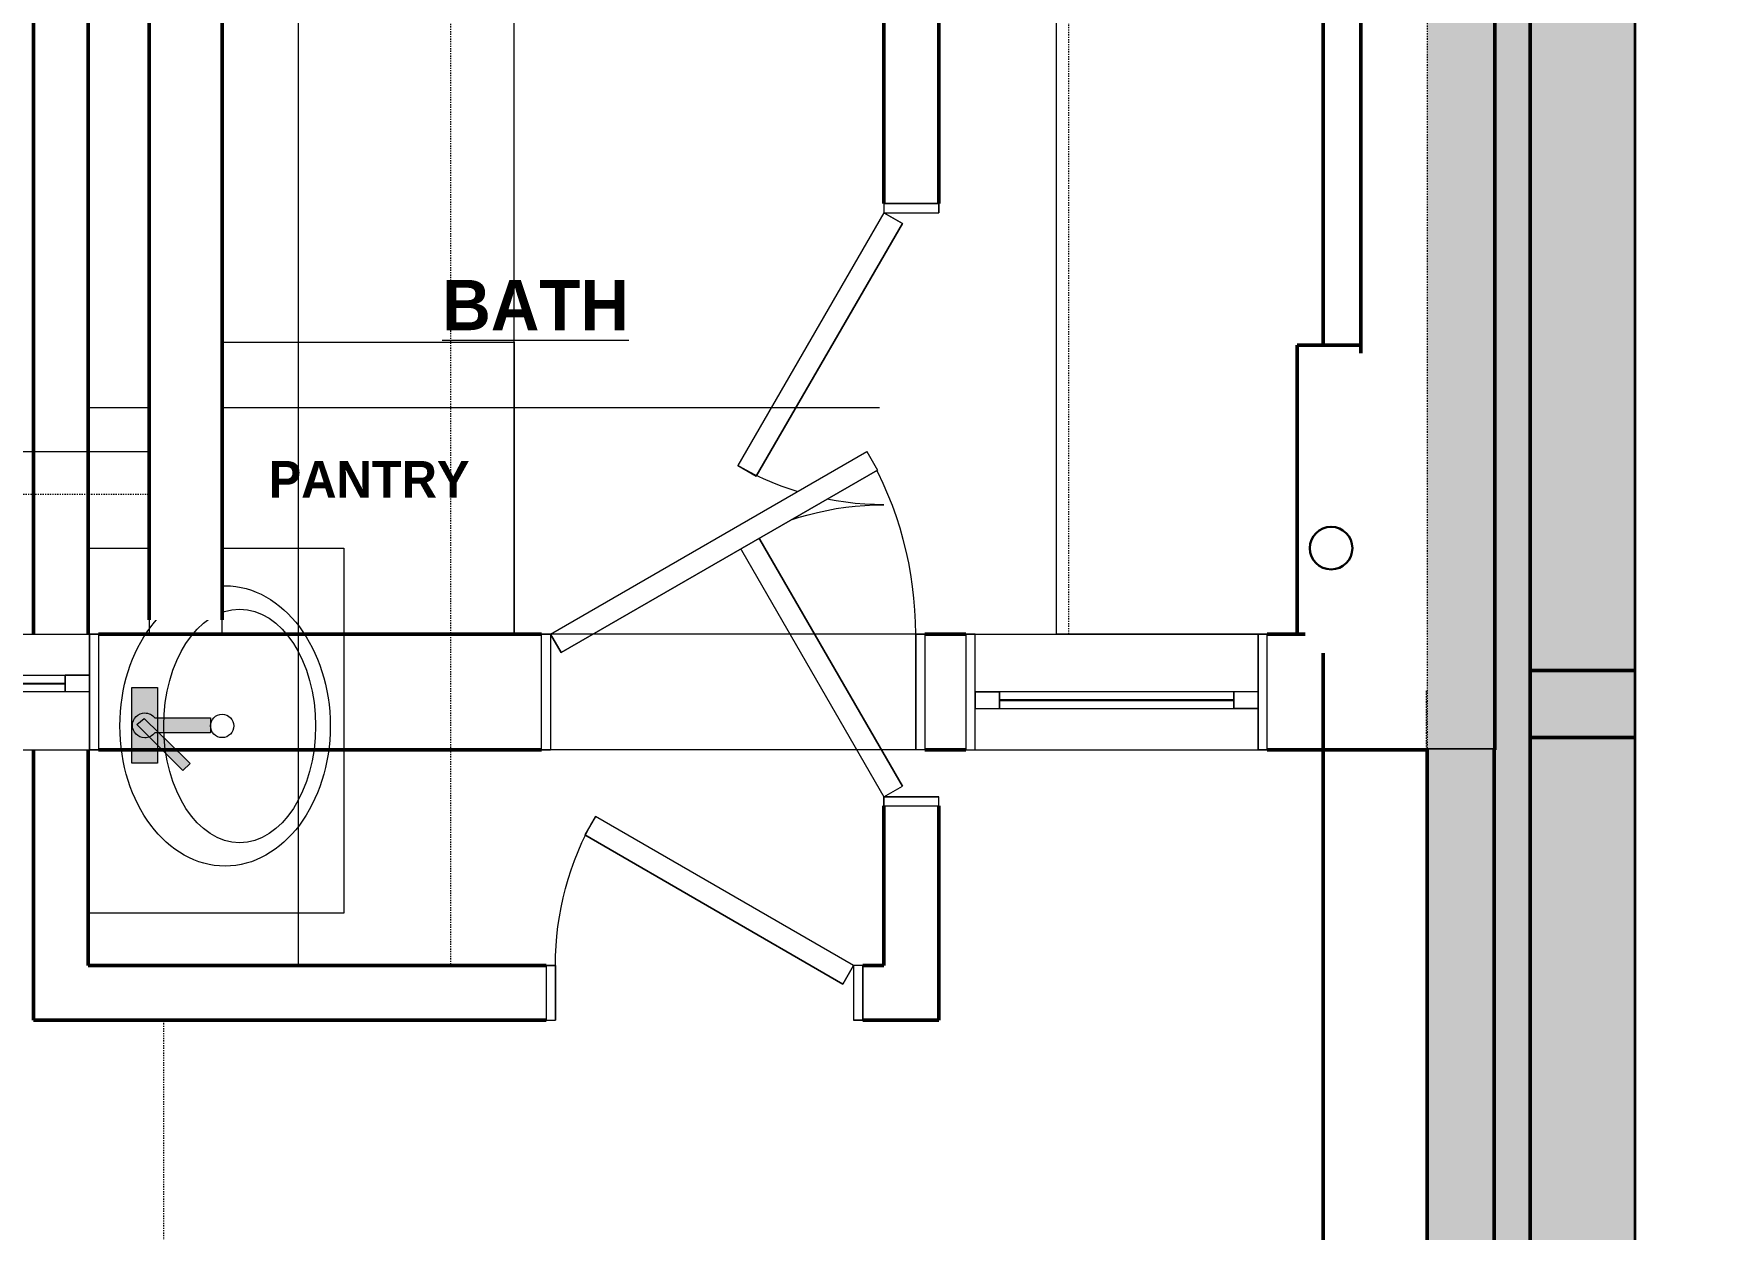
# Model space of a CAD drawing. Header units: inches. Extents: x -961 to 1381, y -1063 to 1035.
# Drawn here: x 1173.6 to 1311.2, y -869.6 to -771.3 of the extents above; entities that cross this region are included whole.
import ezdxf

# ---------------------------------------------------------------- set-up
doc = ezdxf.new("R2010")
doc.units = ezdxf.units.IN
doc.header["$LTSCALE"] = 0.2
doc.header["$MEASUREMENT"] = 0
doc.linetypes.add('STYLE_01', pattern=[0.41664, 0.20828, -0.20836])
doc.linetypes.add('STYLE_06', pattern=[1.0416400000000001, 0.625, -0.20828, 0.06943000000000005, -0.13893])
for name, color, linetype, lineweight in [('_MD Elevations (2D)', 7, 'Continuous', 5), ('None', 7, 'Continuous', 5), ('Sills', 7, 'Continuous', 5)]:
    doc.layers.add(name, color=color, linetype=linetype, lineweight=lineweight)
doc.styles.add('Bradley Hand ITC TT-Bold', font='Bradley Hand ITC TT-Bold')

# ---------------------------------------------------------------- blocks, each defined once
blk = doc.blocks.new('Break Line-15')
at = {"layer": 'None', "color": 7, "linetype": 'Continuous', "lineweight": 20}
blk.add_lwpolyline([(0, 0), (263.25, 0), (264.75, 5.999999999999999), (267.75, -5.999999999999999), (269.25, 0), (532.5, 0)], dxfattribs=at)
blk = doc.blocks.new('Group-1008')
at = {"layer": 'None', "color": 7, "linetype": 'STYLE_06', "lineweight": 5}
blk.add_line((1288.149101266526, -271.6248923479527), (1288.149101266526, -881.447095873838), dxfattribs=at)
at = {"color": 7, "linetype": 'Continuous', "lineweight": 5}
blk.add_wipeout([(1288.149101266526, -756.7933923180675), (1293.6491012665258, -756.7933923180675), (1293.6491012665258, -823.6248923479529), (1288.149101266526, -829.1248923479528)], dxfattribs=at).dxf.layer = 'None'
at = {"layer": 'None', "color": 7, "linetype": 'Continuous', "lineweight": 50}
for p, q in [((1288.149101266526, -756.7933923180675), (1288.149101266526, -829.1248923479528)), ((1293.649101266526, -756.7933923180675), (1293.649101266526, -823.6248923479529))]:
    blk.add_line(p, q, dxfattribs=at)
at = {"color": 7, "linetype": 'Continuous', "lineweight": 5}
blk.add_wipeout([(1288.149101266526, -829.1248923479528), (1293.6491012665258, -823.6248923479529), (1305.2499999999998, -823.6248923479529), (1305.2499999999998, -829.1248923479528)], dxfattribs=at).dxf.layer = 'None'
at = {"layer": 'None', "color": 7, "linetype": 'Continuous', "lineweight": 50}
for p, q in [((1293.649101266526, -823.6248923479529), (1305.25, -823.6248923479529)), ((1288.149101266526, -829.1248923479528), (1305.25, -829.1248923479528))]:
    blk.add_line(p, q, dxfattribs=at)
at = {"layer": 'None', "color": 7, "linetype": 'Continuous'}
blk.add_solid([(1288.149101266526, -829.1248923479525), (1288.149101266526, -325.1248923479525), (1305.25, -829.1248923479525), (1305.25, -325.1248923479525)], dxfattribs=at)
at = {"layer": 'None', "color": 7, "rotation": -90}
blk.add_blockref('Break Line-15', (1305.25, -308.6248923479525), dxfattribs=at)
blk = doc.blocks.new('Group-1048')
at = {"layer": 'None', "linetype": 'Continuous', "lineweight": 0}
for points in [[(1181.733901266526, -831.2526394949713), (1181.733901266526, -825.0126394949713), (1183.845901266526, -825.0126394949713), (1183.845901266526, -831.2526394949713)], [(1186.509613266526, -831.2654074949714), (1185.926413266526, -831.8486074949715), (1182.139501266526, -828.0617914949715), (1182.741901266526, -827.5696954949713)]]:
    blk.add_hatch(color=9, dxfattribs=at).paths.add_polyline_path(points)
h = blk.add_hatch(color=9, dxfattribs=at)
edge = h.paths.add_edge_path()
edge.add_arc((1182.792397248427, -828.1323035651047), 1.017936074658318, 36.85909323725002, 90.00540245891489, ccw=False)
edge.add_line((1183.606861266526, -827.5216954949715), (1188.201901266526, -827.5216954949715))
edge.add_line((1188.201901266526, -827.5216954949715), (1188.201901266526, -828.7435834949715))
edge.add_line((1188.201901266526, -828.7435834949715), (1183.606861266526, -828.7435834949715))
edge.add_arc((1182.792301266526, -828.1327834836587), 1.018128011312769, -90.00000000001279, -36.86449569615468, ccw=False)
edge.add_arc((1182.792397271052, -828.1326394949715), 1.018272004525733, -180, -90.00540194969182, ccw=False)
edge.add_arc((1182.792301266526, -828.1325434994968), 1.018176004525347, -270, -179.99459805030244, ccw=False)
edge.add_line((1182.792301266526, -827.1143674949715), (1182.792301266526, -827.1143674949715))
at = {"layer": 'None'}
for points in [[(1181.733901266526, -831.2526394949713), (1181.733901266526, -825.0126394949713), (1183.845901266526, -825.0126394949713), (1183.845901266526, -831.2526394949713)], [(1186.509613266526, -831.2654074949714), (1185.926413266526, -831.8486074949715), (1182.139501266526, -828.0617914949715), (1182.741901266526, -827.5696954949713)]]:
    blk.add_lwpolyline(points, close=True, dxfattribs=at)
at = {"layer": 'None', "flags": 128}
blk.add_lwpolyline([(1182.792301266526, -827.1143674949715, -0.2361426354025494), (1183.606861266526, -827.5216954949715), (1188.201901266526, -827.5216954949715), (1188.201901266526, -828.7435834949715), (1183.606861266526, -828.7435834949715, -0.2360928616265965), (1182.792301266526, -829.1509114949715, -0.4141859481404206), (1181.774125266526, -828.1326394949715, -0.4142411771450037), (1182.792301266526, -827.1143674949715)], format="xyb", close=True, dxfattribs=at)
blk = doc.blocks.new('Group-1049')
blk.add_wipeout([(1198.025101266526, -828.1806394949715), (1197.9834973049738, -829.309796951568), (1197.85908608921, -830.4280800045973), (1197.6530657672522, -831.5247189769428), (1197.3674204274234, -832.5891526358174), (1197.0049009904958, -833.611129903207), (1196.56899871682, -834.5808085793573), (1196.06391158358, -835.4888501285367), (1195.4945038559779, -836.3265096142406), (1194.8662592417, -837.0857199177103), (1194.1852280798155, -837.7591694286969), (1193.4579690727026, -838.3403724602646), (1192.6914861221603, -838.8237317095015), (1191.8931608780047, -839.2045921626066), (1191.0706816487454, -839.4792859252167), (1190.2319693589734, -839.6451675462351), (1189.3851012665261, -839.7006394949715), (1188.5382331740786, -839.6451675462351), (1187.6995208843068, -839.4792859252167), (1186.8770416550474, -839.2045921626066), (1186.0787164108917, -838.8237317095015), (1185.3122334603495, -838.3403724602646), (1184.5849744532366, -837.7591694286969), (1183.903943291352, -837.0857199177103), (1183.2756986770742, -836.3265096142406), (1182.706290949472, -835.4888501285367), (1182.201203816232, -834.5808085793573), (1181.7653015425562, -833.611129903207), (1181.4027821056286, -832.5891526358174), (1181.1171367657998, -831.5247189769428), (1180.911116443842, -830.4280800045973), (1180.7867052280783, -829.309796951568), (1180.745101266526, -828.1806394949715), (1180.7867052280783, -827.0514820383751), (1180.911116443842, -825.9331989853457), (1181.1171367657998, -824.8365600130002), (1181.4027821056286, -823.7721263541257), (1181.7653015425562, -822.7501490867361), (1182.201203816232, -821.7804704105857), (1182.706290949472, -820.8724288614063), (1183.2756986770742, -820.0347693757025), (1183.903943291352, -819.2755590722327), (1184.5849744532366, -818.6021095612462), (1185.3122334603495, -818.0209065296784), (1186.0787164108917, -817.5375472804415), (1186.8770416550474, -817.1566868273364), (1187.6995208843068, -816.8819930647263), (1188.5382331740786, -816.7161114437079), (1189.3851012665261, -816.6606394949715), (1190.2319693589734, -816.7161114437079), (1191.0706816487454, -816.8819930647263), (1191.8931608780047, -817.1566868273364), (1192.6914861221603, -817.5375472804415), (1193.4579690727026, -818.0209065296784), (1194.1852280798155, -818.6021095612462), (1194.8662592417, -819.2755590722327), (1195.4945038559779, -820.0347693757025), (1196.06391158358, -820.8724288614063), (1196.56899871682, -821.7804704105857), (1197.0049009904958, -822.7501490867361), (1197.3674204274234, -823.7721263541257), (1197.6530657672522, -824.8365600130002), (1197.85908608921, -825.9331989853457), (1197.9834973049738, -827.0514820383751)]).dxf.layer = 'None'
at = {"layer": 'None'}
blk.add_ellipse((1189.385101266526, -828.1806394949715), major_axis=(0, 11.52000000000001), ratio=0.75, dxfattribs=at)
blk.add_wipeout([(1196.825101266526, -828.1806394949708), (1196.7950539609603, -829.1216040421345), (1196.705201416242, -830.0535065863256), (1196.5564089614948, -830.9673723966137), (1196.3501095493964, -831.8544004456757), (1196.0882899560597, -832.7060481685004), (1195.7734716472937, -833.514113731959), (1195.4086864955095, -834.2708150229417), (1194.99744758113, -834.9688645943617), (1194.543715359707, -835.6015398472531), (1194.051859520568, -836.1627477730752), (1193.5266169043202, -836.647083632715), (1192.973045884484, -837.0498830070792), (1192.3964776525938, -837.367266718), (1191.8024648759065, -837.5961781868419), (1191.1967282221824, -837.7344128710239), (1190.585101266526, -837.7806394949708), (1189.9734743108695, -837.7344128710239), (1189.3677376571452, -837.5961781868419), (1188.773724880458, -837.367266718), (1188.197156648568, -837.0498830070792), (1187.6435856287317, -836.647083632715), (1187.1183430124836, -836.1627477730752), (1186.626487173345, -835.6015398472531), (1186.172754951922, -834.9688645943617), (1185.7615160375424, -834.2708150229417), (1185.3967308857582, -833.514113731959), (1185.0819125769922, -832.7060481685004), (1184.8200929836555, -831.8544004456757), (1184.613793571557, -830.9673723966137), (1184.4650011168098, -830.0535065863256), (1184.3751485720913, -829.1216040421345), (1184.345101266526, -828.1806394949708), (1184.3751485720913, -827.2396749478071), (1184.4650011168098, -826.307772403616), (1184.613793571557, -825.393906593328), (1184.8200929836555, -824.5068785442659), (1185.0819125769922, -823.6552308214413), (1185.3967308857582, -822.8471652579826), (1185.7615160375424, -822.0904639669998), (1186.172754951922, -821.39241439558), (1186.626487173345, -820.7597391426885), (1187.1183430124836, -820.1985312168664), (1187.6435856287317, -819.7141953572267), (1188.197156648568, -819.3113959828625), (1188.773724880458, -818.9940122719416), (1189.3677376571452, -818.7651008030997), (1189.9734743108695, -818.6268661189177), (1190.585101266526, -818.5806394949708), (1191.1967282221824, -818.6268661189177), (1191.8024648759065, -818.7651008030997), (1192.3964776525938, -818.9940122719416), (1192.973045884484, -819.3113959828625), (1193.5266169043202, -819.7141953572267), (1194.051859520568, -820.1985312168664), (1194.543715359707, -820.7597391426885), (1194.99744758113, -821.39241439558), (1195.4086864955095, -822.0904639669998), (1195.7734716472937, -822.8471652579826), (1196.0882899560597, -823.6552308214413), (1196.3501095493964, -824.5068785442659), (1196.5564089614948, -825.393906593328), (1196.705201416242, -826.307772403616), (1196.7950539609603, -827.2396749478071)]).dxf.layer = 'None'
blk.add_ellipse((1190.585101266526, -828.1806394949708), major_axis=(0, 9.600000000000007), ratio=0.65, dxfattribs=at)
blk.add_wipeout([(1190.105101266526, -828.1806394949715), (1190.1004786041312, -828.2747359496879), (1190.086655135713, -828.367926204107), (1190.063763988829, -828.4593127851357), (1190.0320256177367, -828.5480155900419), (1189.9917456803003, -828.6331803623245), (1189.9433120943363, -828.7139869186702), (1189.8871913017542, -828.7896570477685), (1189.8239237764649, -828.8594620049105), (1189.754118819323, -828.9227295301997), (1189.6784486902247, -828.9788503227819), (1189.597642133879, -829.0272839087459), (1189.5124773615964, -829.0675638461822), (1189.4237745566902, -829.0993022172744), (1189.3323879756615, -829.1221933641585), (1189.2391977212424, -829.1360168325768), (1189.145101266526, -829.1406394949714), (1189.0510048118097, -829.1360168325768), (1188.9578145573905, -829.1221933641585), (1188.8664279763618, -829.0993022172744), (1188.7777251714556, -829.0675638461822), (1188.692560399173, -829.0272839087459), (1188.6117538428273, -828.9788503227819), (1188.5360837137289, -828.9227295301997), (1188.466278756587, -828.8594620049105), (1188.4030112312978, -828.7896570477685), (1188.3468904387157, -828.7139869186702), (1188.2984568527515, -828.6331803623245), (1188.2581769153153, -828.5480155900419), (1188.2264385442231, -828.4593127851357), (1188.203547397339, -828.367926204107), (1188.1897239289206, -828.2747359496879), (1188.185101266526, -828.1806394949715), (1188.1897239289206, -828.0865430402553), (1188.203547397339, -827.993352785836), (1188.2264385442231, -827.9019662048073), (1188.2581769153153, -827.8132633999011), (1188.2984568527515, -827.7280986276186), (1188.3468904387157, -827.6472920712728), (1188.4030112312978, -827.5716219421745), (1188.466278756587, -827.5018169850325), (1188.5360837137289, -827.4385494597434), (1188.6117538428273, -827.3824286671612), (1188.692560399173, -827.3339950811971), (1188.7777251714556, -827.2937151437608), (1188.8664279763618, -827.2619767726686), (1188.9578145573905, -827.2390856257845), (1189.0510048118097, -827.2252621573663), (1189.145101266526, -827.2206394949716), (1189.2391977212424, -827.2252621573663), (1189.3323879756615, -827.2390856257845), (1189.4237745566902, -827.2619767726686), (1189.5124773615964, -827.2937151437608), (1189.597642133879, -827.3339950811971), (1189.6784486902247, -827.3824286671612), (1189.754118819323, -827.4385494597434), (1189.8239237764649, -827.5018169850325), (1189.8871913017542, -827.5716219421745), (1189.9433120943363, -827.6472920712728), (1189.9917456803003, -827.7280986276186), (1190.0320256177367, -827.8132633999011), (1190.063763988829, -827.9019662048073), (1190.086655135713, -827.993352785836), (1190.1004786041312, -828.0865430402553)]).dxf.layer = 'None'
blk.add_ellipse((1189.145101266526, -828.1806394949715), major_axis=(0, 0.959999999999929), ratio=1, dxfattribs=at)
blk.add_blockref('Group-1048', (0, 0), dxfattribs=at)
blk = doc.blocks.new('Group-1050')
at = {"layer": 'None', "color": 7, "linetype": 'Continuous', "lineweight": 5}
for p, q in [((-13, 2.25), (-13, -2.25)), ((13, 2.25), (13, -2.25))]:
    blk.add_line(p, q, dxfattribs=at)
blk = doc.blocks.new('Group-1051')
at = {"layer": 'None', "color": 7, "linetype": 'Continuous', "lineweight": 5}
for points in [[(-13, 2.25), (-12.25, 2.25), (-12.25, -2.25), (-13, -2.25)], [(12.25, 2.25), (13, 2.25), (13, -2.25), (12.25, -2.25)]]:
    blk.add_lwpolyline(points, close=True, dxfattribs=at)
blk = doc.blocks.new('Group-1052')
at = {"layer": 'None', "color": 7, "linetype": 'Continuous', "lineweight": 5}
for p, q in [((-13, 2.25), (-12.25, 2.25)), ((-12.25, 2.25), (-12.25, -2.25)), ((13, 2.25), (12.25, 2.25)), ((12.25, 2.25), (12.25, -2.25)), ((-13, -2.25), (-12.25, -2.25)), ((13, -2.25), (12.25, -2.25))]:
    blk.add_line(p, q, dxfattribs=at)
at = {"layer": 'None', "color": 7}
for name in ['Group-1050', 'Group-1051']:
    blk.add_blockref(name, (0, 0), dxfattribs=at)
blk = doc.blocks.new('Group-1053')
at = {"layer": 'None', "color": 7, "linetype": 'Continuous', "lineweight": 5}
blk.add_arc((-12.25, 2.249999999999999), 24.5, 0, 30, dxfattribs=at)
blk = doc.blocks.new('Group-1054')
at = {"layer": 'None', "color": 7, "linetype": 'Continuous', "lineweight": 5}
blk.add_lwpolyline([(-12.25, 2.25), (8.967622392718745, 14.5), (9.842622392718745, 12.98445554337723), (-11.375, 0.7344555433772326)], close=True, dxfattribs=at)
blk = doc.blocks.new('Group-1055')
at = {"layer": 'None', "color": 7, "linetype": 'Continuous', "lineweight": 5}
for p, q in [((-12.25, 2.25), (8.967622392718747, 14.5)), ((8.967622392718747, 14.5), (9.842622392718745, 12.98445554337723)), ((-11.375, 0.7344555433772326), (9.842622392718745, 12.98445554337723)), ((-12.25, 2.25), (-11.375, 0.7344555433772326))]:
    blk.add_line(p, q, dxfattribs=at)
at = {"layer": 'None', "color": 7}
blk.add_blockref('Group-1054', (0, 0), dxfattribs=at)
blk = doc.blocks.new('Group-1056')
at = {"layer": 'Sills'}
blk.add_blockref('Group-1055', (0, 0), dxfattribs=at)
blk = doc.blocks.new('Door (2D)-53')
at = {"layer": 'None', "color": 7}
for name in ['Group-1056', 'Group-1052']:
    blk.add_blockref(name, (0, 0), dxfattribs=at)
at = {"layer": 'Sills'}
blk.add_blockref('Group-1053', (0, 0), dxfattribs=at)
blk = doc.blocks.new('Group-1058')
at = {"layer": 'None', "color": 7, "linetype": 'Continuous', "lineweight": 5}
for p, q in [((-24.75, 2.25), (-24.75, -2.25)), ((24.75, 2.25), (24.75, -2.25))]:
    blk.add_line(p, q, dxfattribs=at)
blk = doc.blocks.new('Group-1059')
at = {"layer": 'None', "color": 7, "linetype": 'Continuous', "lineweight": 5}
for points in [[(-24.75, 2.25), (-24, 2.25), (-24, -2.25), (-24.75, -2.25)], [(24, 2.25), (24.75, 2.25), (24.75, -2.25), (24, -2.25)]]:
    blk.add_lwpolyline(points, close=True, dxfattribs=at)
blk = doc.blocks.new('Group-1060')
at = {"layer": 'None', "color": 7, "linetype": 'Continuous', "lineweight": 5}
for p, q in [((-24.75, 2.25), (-24, 2.25)), ((-24, 2.25), (-24, -2.25)), ((24.75, 2.25), (24, 2.25)), ((24, 2.25), (24, -2.25)), ((-24.75, -2.25), (-24, -2.25)), ((24.75, -2.25), (24, -2.25))]:
    blk.add_line(p, q, dxfattribs=at)
at = {"layer": 'None', "color": 7}
for name in ['Group-1058', 'Group-1059']:
    blk.add_blockref(name, (0, 0), dxfattribs=at)
blk = doc.blocks.new('Group-1061')
at = {"layer": 'None', "color": 7, "linetype": 'Continuous', "lineweight": 5}
blk.add_arc((-24, 2.249999999999999), 24, 0, 29.99999999999995, dxfattribs=at)
blk = doc.blocks.new('Group-1062')
at = {"layer": 'None', "color": 7, "linetype": 'Continuous', "lineweight": 5}
blk.add_lwpolyline([(-24, 2.249999999999998), (-3.215390309173469, 14.24999999999999), (-2.340390309173469, 12.73445554337723), (-23.125, 0.7344555433772304)], close=True, dxfattribs=at)
blk = doc.blocks.new('Group-1063')
at = {"layer": 'None', "color": 7, "linetype": 'Continuous', "lineweight": 5}
for p, q in [((-24, 2.249999999999999), (-3.215390309173468, 14.25)), ((-3.215390309173468, 14.25), (-2.340390309173468, 12.73445554337723)), ((-23.125, 0.7344555433772304), (-2.340390309173468, 12.73445554337723)), ((-24, 2.249999999999999), (-23.125, 0.7344555433772304))]:
    blk.add_line(p, q, dxfattribs=at)
at = {"layer": 'None', "color": 7}
blk.add_blockref('Group-1062', (0, 0), dxfattribs=at)
blk = doc.blocks.new('Group-1064')
at = {"layer": 'Sills'}
blk.add_blockref('Group-1063', (0, 0), dxfattribs=at)
blk = doc.blocks.new('Group-1065')
at = {"layer": 'None', "color": 7, "linetype": 'Continuous', "lineweight": 5}
blk.add_arc((24, 2.249999999999999), 24, 150, 180, dxfattribs=at)
blk = doc.blocks.new('Group-1066')
at = {"layer": 'None', "color": 7, "linetype": 'Continuous', "lineweight": 5}
blk.add_lwpolyline([(3.215390309173468, 14.24999999999999), (24, 2.249999999999998), (23.125, 0.7344555433772304), (2.340390309173468, 12.73445554337723)], close=True, dxfattribs=at)
blk = doc.blocks.new('Group-1067')
at = {"layer": 'None', "color": 7, "linetype": 'Continuous', "lineweight": 5}
for p, q in [((3.215390309173468, 14.25), (2.340390309173468, 12.73445554337723)), ((3.215390309173468, 14.25), (24, 2.249999999999999)), ((2.340390309173468, 12.73445554337723), (23.125, 0.7344555433772304)), ((24, 2.249999999999999), (23.125, 0.7344555433772304))]:
    blk.add_line(p, q, dxfattribs=at)
at = {"layer": 'None', "color": 7}
blk.add_blockref('Group-1066', (0, 0), dxfattribs=at)
blk = doc.blocks.new('Group-1068')
at = {"layer": 'Sills'}
blk.add_blockref('Group-1067', (0, 0), dxfattribs=at)
blk = doc.blocks.new('Door (2D)-54')
at = {"layer": 'None', "color": 7}
for name in ['Group-1064', 'Group-1068', 'Group-1060']:
    blk.add_blockref(name, (0, 0), dxfattribs=at)
at = {"layer": 'Sills'}
for name in ['Group-1061', 'Group-1065']:
    blk.add_blockref(name, (0, 0), dxfattribs=at)
blk = doc.blocks.new('Break Line-17')
at = {"layer": 'None', "color": 7, "linetype": 'Continuous', "lineweight": 20}
blk.add_lwpolyline([(0, 0), (263.25, 0), (264.75, 5.999999999999999), (267.75, -5.999999999999999), (269.25, 0), (532.5, 0)], dxfattribs=at)
blk = doc.blocks.new('Group-1110')
at = {"layer": 'None', "color": 7, "rotation": -90}
blk.add_blockref('Break Line-17', (1305.149101266527, -490.0000000000001), dxfattribs=at)
at = {"layer": 'None', "color": 7, "insert": (1214.899101266526, -791.5239450446602), "char_height": 4.128832733117663, "width": 32.00000000000004, "attachment_point": 2, "line_spacing_factor": 1.337445401728336, "style": 'Bradley Hand ITC TT-Bold'}
blk.add_mtext('{\\LBATH\\P}', dxfattribs=at)
at = {"color": 7, "linetype": 'Continuous', "lineweight": 5}
for points in [[(1296.5945443037192, -934.7500000000002), (1279.594544303719, -922.7500000000001), (1279.594544303719, -516), (1296.5945443037192, -516)], [(1173.649101266526, -690.375), (1178.1491012665263, -690.375), (1178.1491012665263, -847.8750000000002), (1173.649101266526, -852.3750000000003)], [(1243.512675880059, -731.8750000000003), (1248.0126758800593, -731.8750000000003), (1248.0126758800593, -785.2500000000002), (1243.512675880059, -785.2500000000002)], [(1243.512675880059, -847.8750000000002), (1248.0126758800593, -852.3750000000003), (1241.774101266526, -852.3750000000003), (1241.774101266526, -847.8750000000002)]]:
    blk.add_wipeout(points, dxfattribs=at).dxf.layer = 'None'
at = {"layer": 'None', "color": 7, "linetype": 'STYLE_06', "lineweight": 5}
blk.add_line((1288.048202533053, -453.0000000000001), (1288.048202533053, -1062.822203525886), dxfattribs=at)
at = {"layer": 'None', "color": 7, "linetype": 'Continuous', "lineweight": 50}
for p, q in [((1296.594544303719, -934.7500000000001), (1296.594544303719, -516)), ((1173.649101266526, -690.375), (1173.649101266526, -852.3750000000003)), ((1178.149101266526, -731.875), (1178.149101266526, -847.8750000000002)), ((1243.512675880059, -731.8750000000003), (1243.512675880059, -785.2500000000002)), ((1248.01267588006, -731.8750000000003), (1248.01267588006, -785.2500000000002)), ((1279.594544303719, -922.75), (1279.594544303719, -731.875)), ((1243.512675880059, -847.8750000000002), (1241.774101266526, -847.8750000000002)), ((1248.01267588006, -852.3750000000003), (1241.774101266526, -852.3750000000003))]:
    blk.add_line(p, q, dxfattribs=at)
at = {"layer": 'None', "color": 5, "linetype": 'Continuous', "lineweight": 5}
blk.add_line((1178.149101266526, -802.0000000000003), (1243.149101266526, -802.0000000000003), dxfattribs=at)
at = {"layer": 'None', "color": 7, "linetype": 'Continuous', "lineweight": 5}
blk.add_lwpolyline([(1178.149101266526, -813.5559999999997), (1199.149101266526, -813.5559999999997), (1199.149101266526, -843.5559999999997), (1178.149101266526, -843.5559999999997)], close=True, dxfattribs=at)
at = {"layer": 'None', "color": 7, "linetype": 'Continuous'}
blk.add_solid([(1288.048202533053, -1010.5), (1288.048202533053, -503.9999999999999), (1305.149101266526, -1010.5), (1305.149101266526, -503.9999999999999)], dxfattribs=at)
at = {"layer": 'None', "color": 7}
blk.add_blockref('Group-1049', (0, 0), dxfattribs=at)
at = {"color": 7, "linetype": 'Continuous', "lineweight": 5}
blk.add_wipeout([(1243.512675880059, -834.7500000000002), (1248.0126758800593, -834.7500000000002), (1248.0126758800593, -852.3750000000003), (1243.512675880059, -847.8750000000002)], dxfattribs=at).dxf.layer = 'None'
at = {"layer": 'None', "color": 5, "linetype": 'Continuous', "lineweight": 5}
blk.add_line((1195.399101266526, -731.875), (1195.399101266526, -847.8750000000002), dxfattribs=at)
at = {"layer": 'None', "color": 7, "linetype": 'Continuous', "lineweight": 50}
for p, q in [((1243.512675880059, -834.7500000000002), (1243.512675880059, -847.8750000000002)), ((1248.01267588006, -834.7500000000002), (1248.01267588006, -852.3750000000003))]:
    blk.add_line(p, q, dxfattribs=at)
at = {"layer": 'None', "color": 7, "xscale": -1, "rotation": 90}
blk.add_blockref('Door (2D)-54', (1245.76267588006, -810.0000000000003), dxfattribs=at)
at = {"color": 7, "linetype": 'Continuous', "lineweight": 5}
blk.add_wipeout([(1215.774101266526, -847.8750000000002), (1215.774101266526, -852.3750000000003), (1173.649101266526, -852.3750000000003), (1178.1491012665263, -847.8750000000002)], dxfattribs=at).dxf.layer = 'None'
at = {"layer": 'None', "color": 7, "linetype": 'STYLE_01', "lineweight": 5}
for p, q in [((1207.899101266526, -767.8750000000001), (1207.899101266526, -847.8750000000002)), ((1184.342638261862, -909.3182119697021), (1184.342638261862, -852.3750000000002))]:
    blk.add_line(p, q, dxfattribs=at)
at = {"layer": 'None', "color": 7, "linetype": 'Continuous', "lineweight": 50}
for p, q in [((1215.774101266526, -847.8750000000002), (1178.149101266526, -847.8750000000002)), ((1215.774101266526, -852.3750000000003), (1173.649101266526, -852.3750000000003))]:
    blk.add_line(p, q, dxfattribs=at)
at = {"layer": 'None', "color": 7, "xscale": -1}
blk.add_blockref('Door (2D)-53', (1228.774101266526, -850.1250000000003), dxfattribs=at)
blk = doc.blocks.new('Group-1162')
at = {"layer": 'None', "color": 7, "linetype": 'Continuous', "lineweight": 5}
for p, q in [((-15.75, 4.75), (-15.75, -4.75)), ((15.75, 4.75), (15.75, -4.75))]:
    blk.add_line(p, q, dxfattribs=at)
blk = doc.blocks.new('Group-1163')
at = {"color": 7, "linetype": 'Continuous', "lineweight": 5}
for points in [[(-15.75, 4.75), (-15, 4.75), (-15, -4.75), (-15.75, -4.75)], [(15, 4.75), (15.75, 4.75), (15.75, -4.75), (15, -4.75)]]:
    blk.add_wipeout(points, dxfattribs=at).dxf.layer = 'None'
at = {"layer": 'None', "color": 7, "linetype": 'Continuous', "lineweight": 5}
for points in [[(-15.75, 4.75), (-15, 4.75), (-15, -4.75), (-15.75, -4.75)], [(15, 4.75), (15.75, 4.75), (15.75, -4.75), (15, -4.75)]]:
    blk.add_lwpolyline(points, close=True, dxfattribs=at)
blk = doc.blocks.new('Group-1164')
at = {"layer": 'None', "color": 7}
blk.add_blockref('Group-1162', (0, 0), dxfattribs=at)
blk.add_blockref('Group-1163', (0, 0), dxfattribs=at)
at = {"layer": 'None', "color": 7, "linetype": 'Continuous', "lineweight": 5}
for p, q in [((-15.75, 4.75), (-15, 4.75)), ((-15, 4.75), (-15, -4.75)), ((15.75, 4.75), (15, 4.75)), ((15, 4.75), (15, -4.75)), ((-15.75, -4.75), (-15, -4.75)), ((15.75, -4.75), (15, -4.75))]:
    blk.add_line(p, q, dxfattribs=at)
blk = doc.blocks.new('Group-1165')
at = {"layer": 'None', "color": 7, "linetype": 'Continuous', "lineweight": 5}
blk.add_arc((-15, 4.749999999999999), 30, 0, 30, dxfattribs=at)
blk = doc.blocks.new('Group-1166')
at = {"color": 7, "linetype": 'Continuous', "lineweight": 5}
blk.add_wipeout([(-15, 4.75), (10.980762113533155, 19.749999999999996), (11.855762113533157, 18.23445554337723), (-14.125000000000002, 3.2344555433772335)], dxfattribs=at).dxf.layer = 'None'
at = {"layer": 'None', "color": 7, "linetype": 'Continuous', "lineweight": 5}
blk.add_lwpolyline([(-15, 4.750000000000002), (10.98076211353316, 19.75), (11.85576211353316, 18.23445554337723), (-14.125, 3.234455543377234)], close=True, dxfattribs=at)
blk = doc.blocks.new('Group-1167')
at = {"layer": 'None', "color": 7}
blk.add_blockref('Group-1166', (0, 0), dxfattribs=at)
at = {"layer": 'None', "color": 7, "linetype": 'Continuous', "lineweight": 5}
for p, q in [((-15, 4.750000000000001), (10.98076211353316, 19.75)), ((10.98076211353316, 19.75), (11.85576211353316, 18.23445554337723)), ((-14.125, 3.234455543377234), (11.85576211353316, 18.23445554337723)), ((-15, 4.750000000000001), (-14.125, 3.234455543377234))]:
    blk.add_line(p, q, dxfattribs=at)
blk = doc.blocks.new('Group-1168')
at = {"layer": 'Sills'}
blk.add_blockref('Group-1167', (0, 0), dxfattribs=at)
blk = doc.blocks.new('Group-1169')
at = {"layer": 'None', "color": 7, "linetype": 'Continuous', "lineweight": 5}
for p, q in [((15.75, 4.75), (-15.75, 4.75)), ((15.75, -4.75), (-15.75, -4.75))]:
    blk.add_line(p, q, dxfattribs=at)
blk = doc.blocks.new('Door (2D)-59')
at = {"layer": 'None', "color": 7}
blk.add_blockref('Group-1164', (0, 0), dxfattribs=at)
at = {"layer": 'Sills'}
blk.add_blockref('Group-1165', (0, 0), dxfattribs=at)
at = {"layer": 'None', "color": 7}
blk.add_blockref('Group-1168', (0, 0), dxfattribs=at)
blk.add_blockref('Group-1169', (0, 0), dxfattribs=at)
blk = doc.blocks.new('Group-1171')
at = {"layer": 'None', "color": 7, "linetype": 'Continuous', "lineweight": 5}
for points in [[(-12.375, 4.75), (-11.625, 4.75), (-11.625, -4.75), (-12.375, -4.75)], [(11.625, 4.75), (12.375, 4.75), (12.375, -4.75), (11.625, -4.75)]]:
    blk.add_lwpolyline(points, close=True, dxfattribs=at)
blk = doc.blocks.new('Group-1172')
at = {"layer": 'None', "color": 7, "linetype": 'Continuous', "lineweight": 5}
for p, q in [((-12.375, 4.75), (-11.625, 4.75)), ((-11.625, 4.75), (-11.625, -4.75)), ((12.375, 4.75), (11.625, 4.75)), ((11.625, 4.75), (11.625, -4.75)), ((-12.375, -4.75), (-11.625, -4.75)), ((12.375, -4.75), (11.625, -4.75))]:
    blk.add_line(p, q, dxfattribs=at)
at = {"layer": 'None', "color": 7}
blk.add_blockref('Group-1171', (0, 0), dxfattribs=at)
blk = doc.blocks.new('Group-1173')
at = {"layer": 'None', "color": 7, "linetype": 'Continuous', "lineweight": 5}
for p, q in [((-11.625, 1.375), (-11.625, 0)), ((11.625, 1.375), (11.625, 0))]:
    blk.add_line(p, q, dxfattribs=at)
blk = doc.blocks.new('Group-1174')
at = {"layer": 'None', "color": 7, "linetype": 'Continuous', "lineweight": 5}
for points in [[(-11.625, 1.375), (-9.625, 1.375), (-9.625, 0), (-11.625, 0)], [(9.625, 1.375), (11.625, 1.375), (11.625, 0), (9.625, 0)]]:
    blk.add_lwpolyline(points, close=True, dxfattribs=at)
blk = doc.blocks.new('Group-1175')
at = {"layer": 'None', "color": 7, "linetype": 'Continuous', "lineweight": 5}
for p, q in [((-11.625, 1.375), (-9.625, 1.375)), ((-11.625, 0), (-9.625, 0)), ((-9.625, 1.375), (-9.625, 0)), ((11.625, 1.375), (9.625, 1.375)), ((9.625, 1.375), (9.625, 0)), ((11.625, 0), (9.625, 0))]:
    blk.add_line(p, q, dxfattribs=at)
blk.add_lwpolyline([(-9.625, 1.375), (9.625, 1.375), (9.625, 0), (-9.625, 0)], close=True, dxfattribs=at)
at = {"layer": 'None', "color": 7}
for name in ['Group-1173', 'Group-1174']:
    blk.add_blockref(name, (0, 0), dxfattribs=at)
blk = doc.blocks.new('Group-1176')
at = {"layer": 'None', "color": 7, "linetype": 'Continuous', "lineweight": 5}
blk.add_lwpolyline([(-9.625, 0.7124999999999999), (9.625, 0.7124999999999999), (9.625, 0.6624999999999999), (-9.625, 0.6624999999999999)], close=True, dxfattribs=at)
blk = doc.blocks.new('Group-1177')
at = {"layer": 'None', "color": 7, "linetype": 'Continuous', "lineweight": 5}
for p, q in [((-9.625, 0.7125), (9.625, 0.7125)), ((-9.625, 0.6624999999999999), (9.625, 0.6624999999999999))]:
    blk.add_line(p, q, dxfattribs=at)
at = {"layer": 'None', "color": 7}
blk.add_blockref('Group-1176', (0, 0), dxfattribs=at)
blk = doc.blocks.new('Window (2D)-53')
at = {"color": 7, "linetype": 'Continuous', "lineweight": 5}
blk.add_wipeout([(-12.375, 4.7499999999999964), (12.375, 4.7499999999999964), (12.375, -4.75), (-12.375, -4.75)], dxfattribs=at).dxf.layer = 'None'
at = {"layer": 'None', "color": 7, "linetype": 'Continuous', "lineweight": 5}
for p, q in [((-12.375, 4.75), (12.375, 4.75)), ((-12.375, -4.75), (12.375, -4.75))]:
    blk.add_line(p, q, dxfattribs=at)
at = {"layer": 'None', "color": 7}
blk.add_blockref('Group-1172', (0, 0), dxfattribs=at)
at = {"layer": 'Sills'}
for name in ['Group-1175', 'Group-1177']:
    blk.add_blockref(name, (0, 0), dxfattribs=at)
blk = doc.blocks.new('Group-1187')
at = {"layer": 'None', "color": 7, "linetype": 'Continuous', "lineweight": 5}
for points in [[(-15.25, 4.75), (-14.5, 4.75), (-14.5, -4.75), (-15.25, -4.75)], [(14.5, 4.75), (15.25, 4.75), (15.25, -4.75), (14.5, -4.75)]]:
    blk.add_lwpolyline(points, close=True, dxfattribs=at)
blk = doc.blocks.new('Group-1188')
at = {"layer": 'None', "color": 7, "linetype": 'Continuous', "lineweight": 5}
for p, q in [((-15.25, 4.75), (-14.5, 4.75)), ((-14.5, 4.75), (-14.5, -4.75)), ((15.25, 4.75), (14.5, 4.75)), ((14.5, 4.75), (14.5, -4.75)), ((-15.25, -4.75), (-14.5, -4.75)), ((15.25, -4.75), (14.5, -4.75))]:
    blk.add_line(p, q, dxfattribs=at)
at = {"layer": 'None', "color": 7}
blk.add_blockref('Group-1187', (0, 0), dxfattribs=at)
blk = doc.blocks.new('Group-1189')
at = {"layer": 'None', "color": 7, "linetype": 'Continuous', "lineweight": 5}
for p, q in [((-14.5, 1.375), (-14.5, 0)), ((14.5, 1.375), (14.5, 0))]:
    blk.add_line(p, q, dxfattribs=at)
blk = doc.blocks.new('Group-1190')
at = {"layer": 'None', "color": 7, "linetype": 'Continuous', "lineweight": 5}
for points in [[(-14.5, 1.375), (-12.5, 1.375), (-12.5, 0), (-14.5, 0)], [(12.5, 1.375), (14.5, 1.375), (14.5, 0), (12.5, 0)]]:
    blk.add_lwpolyline(points, close=True, dxfattribs=at)
blk = doc.blocks.new('Group-1191')
at = {"layer": 'None', "color": 7, "linetype": 'Continuous', "lineweight": 5}
for p, q in [((-14.5, 1.375), (-12.5, 1.375)), ((-14.5, 0), (-12.5, 0)), ((-12.5, 1.375), (-12.5, 0)), ((14.5, 1.375), (12.5, 1.375)), ((12.5, 1.375), (12.5, 0)), ((14.5, 0), (12.5, 0))]:
    blk.add_line(p, q, dxfattribs=at)
blk.add_lwpolyline([(-12.5, 1.375), (12.5, 1.375), (12.5, 0), (-12.5, 0)], close=True, dxfattribs=at)
at = {"layer": 'None', "color": 7}
for name in ['Group-1189', 'Group-1190']:
    blk.add_blockref(name, (0, 0), dxfattribs=at)
blk = doc.blocks.new('Group-1192')
at = {"layer": 'None', "color": 7, "linetype": 'Continuous', "lineweight": 5}
blk.add_lwpolyline([(-12.5, 0.7124999999999999), (12.5, 0.7124999999999999), (12.5, 0.6624999999999999), (-12.5, 0.6624999999999999)], close=True, dxfattribs=at)
blk = doc.blocks.new('Group-1193')
at = {"layer": 'None', "color": 7, "linetype": 'Continuous', "lineweight": 5}
for p, q in [((-12.5, 0.7125), (12.5, 0.7125)), ((-12.5, 0.6624999999999999), (12.5, 0.6624999999999999))]:
    blk.add_line(p, q, dxfattribs=at)
at = {"layer": 'None', "color": 7}
blk.add_blockref('Group-1192', (0, 0), dxfattribs=at)
blk = doc.blocks.new('Window (2D)-55')
at = {"color": 7, "linetype": 'Continuous', "lineweight": 5}
blk.add_wipeout([(-15.25, 4.75), (15.25, 4.75), (15.25, -4.75), (-15.25, -4.75)], dxfattribs=at).dxf.layer = 'None'
at = {"layer": 'None', "color": 7, "linetype": 'Continuous', "lineweight": 5}
for p, q in [((-15.25, 4.75), (15.25, 4.75)), ((-15.25, -4.75), (15.25, -4.75))]:
    blk.add_line(p, q, dxfattribs=at)
at = {"layer": 'None', "color": 7}
blk.add_blockref('Group-1188', (0, 0), dxfattribs=at)
at = {"layer": 'Sills'}
for name in ['Group-1191', 'Group-1193']:
    blk.add_blockref(name, (0, 0), dxfattribs=at)
blk = doc.blocks.new('Break Line-19')
at = {"layer": 'None', "color": 7, "linetype": 'Continuous', "lineweight": 20}
blk.add_lwpolyline([(0, 0), (263.25, 0), (264.75, 5.999999999999999), (267.75, -5.999999999999999), (269.25, 0), (532.5, 0)], dxfattribs=at)
blk = doc.blocks.new('Group-1260')
at = {"layer": 'None', "color": 7, "linetype": 'Continuous', "lineweight": 15}
blk.add_line((1213.149101266526, -820.6303278297571), (1213.149101266526, -764.9803278297569), dxfattribs=at)
at = {"layer": 'None', "color": 7, "linetype": 'Continuous', "lineweight": 50}
for p, q in [((1215.375, -820.6303278297571), (1179, -820.6303278297571)), ((1250.25, -820.6303278297571), (1246.875, -820.6303278297571)), ((1215.375, -830.1303278297572), (1179, -830.1303278297572)), ((1250.25, -830.1303278297572), (1246.875, -830.1303278297572))]:
    blk.add_line(p, q, dxfattribs=at)
at = {"layer": 'None', "color": 7, "rotation": -90}
blk.add_blockref('Break Line-19', (1305.25, -381.9618278596422), dxfattribs=at)
at = {"layer": 'None', "color": 7, "insert": (1201.217188580768, -806.4053181652674), "char_height": 3.002787442267391, "attachment_point": 2, "line_spacing_factor": 1.334659057141402, "style": 'Bradley Hand ITC TT-Bold'}
blk.add_mtext('PANTRY', dxfattribs=at)
at = {"color": 7, "linetype": 'Continuous', "lineweight": 5}
for points in [[(1293.695443037193, -830.130327829757), (1282.695443037193, -820.6303278297572), (1282.695443037193, -407.9618278596421), (1293.695443037193, -407.9618278596421)], [(1183.149101266526, -681.5618278596423), (1189.1491012665263, -681.5618278596423), (1189.1491012665263, -819.4618278596422), (1183.149101266526, -819.4618278596422)]]:
    blk.add_wipeout(points, dxfattribs=at).dxf.layer = 'None'
at = {"layer": 'None', "color": 7, "linetype": 'STYLE_06', "lineweight": 5}
blk.add_line((1288.149101266526, -344.9618278596424), (1288.149101266526, -954.7840313855277), dxfattribs=at)
at = {"layer": 'None', "color": 7, "linetype": 'Continuous', "lineweight": 50}
for p, q in [((1293.695443037193, -830.130327829757), (1293.695443037193, -407.9618278596422)), ((1282.695443037193, -820.6303278297572), (1282.695443037193, -636.7118278596423)), ((1183.149101266526, -681.5618278596422), (1183.149101266526, -819.4618278596422)), ((1189.149101266526, -681.5618278596422), (1189.149101266526, -819.4618278596422)), ((1282.695443037193, -820.6303278297571), (1275, -820.6303278297571)), ((1282.649101266526, -830.1303278297572), (1275, -830.1303278297572)), ((1293.695443037193, -830.1303278297572), (1288.149101266526, -830.1303278297572))]:
    blk.add_line(p, q, dxfattribs=at)
at = {"layer": 'None', "color": 7, "linetype": 'Continuous', "lineweight": 5}
blk.add_lwpolyline([(1189.149101266526, -796.6303278297571), (1213.149101266526, -796.6303278297571), (1213.149101266526, -820.6303278297571), (1189.149101266526, -820.6303278297571)], close=True, dxfattribs=at)
at = {"layer": 'None', "color": 7}
for name, p in [('Door (2D)-59', (1231.125, -825.3803278297571)), ('Window (2D)-55', (1163.75, -825.3803278297571))]:
    blk.add_blockref(name, p, dxfattribs=at)
at = {"layer": 'None', "color": 7, "linetype": 'Continuous', "lineweight": 20}
blk.add_lwpolyline([(1055.649101266526, -820.6303278297571), (1055.649101266526, -805.6303278297571), (1183.149101266526, -805.6303278297571), (1183.149101266526, -820.6303278297571)], dxfattribs=at)
at = {"layer": 'None', "color": 7, "linetype": 'STYLE_01', "lineweight": 20}
blk.add_lwpolyline([(1146.398832515225, -809.1303278297569), (1183.149101266526, -809.1303278297569), (1183.149101266526, -820.6303278297571)], dxfattribs=at)
at = {"layer": 'None', "color": 7, "xscale": -1, "rotation": 180}
blk.add_blockref('Window (2D)-53', (1262.625, -825.3803278297571), dxfattribs=at)
at = {"color": 7, "linetype": 'Continuous', "lineweight": 50}
blk.add_wipeout([(1277.445443037193, -796.8803278297571), (1282.695443037193, -796.8803278297571), (1282.695443037193, -820.6303278297571), (1277.445443037193, -820.6303278297571)], dxfattribs=at).dxf.layer = 'None'
at = {"color": 7, "linetype": 'Continuous', "lineweight": 5}
blk.add_wipeout([(1288.149101266526, -830.1303278297569), (1293.6491012665258, -830.1303278297569), (1293.6491012665258, -896.9618278596421), (1288.149101266526, -902.4618278596423)], dxfattribs=at).dxf.layer = 'None'
at = {"layer": 'None', "color": 7, "linetype": 'Continuous', "lineweight": 50}
for p, q in [((1275, -830.1303278297569), (1288.149101266526, -830.1303278297569)), ((1288.149101266526, -830.1303278297569), (1288.149101266526, -902.4618278596423)), ((1293.649101266526, -830.1303278297569), (1293.649101266526, -896.9618278596421))]:
    blk.add_line(p, q, dxfattribs=at)
at = {"layer": 'None', "color": 7, "linetype": 'Continuous', "lineweight": 5}
blk.add_lwpolyline([(1257.695443037193, -704.8803278297571), (1282.695443037193, -704.8803278297571), (1282.695443037193, -820.6303278297571), (1257.695443037193, -820.6303278297571)], close=True, dxfattribs=at)
at = {"layer": 'None', "color": 7, "linetype": 'STYLE_01', "lineweight": 5}
blk.add_lwpolyline([(1258.695443037193, -704.8803278297571), (1282.695443037193, -704.8803278297571), (1282.695443037193, -820.6303278297571), (1258.695443037193, -820.6303278297571)], close=True, dxfattribs=at)
at = {"layer": 'None', "color": 7, "linetype": 'Continuous', "lineweight": 50}
blk.add_lwpolyline([(1277.445443037193, -796.8803278297571), (1282.695443037193, -796.8803278297571), (1282.695443037193, -820.6303278297571), (1277.445443037193, -820.6303278297571)], close=True, dxfattribs=at)
at = {"layer": 'None', "color": 7, "linetype": 'Continuous'}
blk.add_solid([(1288.149101266526, -902.4618278596421), (1288.149101266526, -398.4618278596421), (1305.25, -902.4618278596421), (1305.25, -398.4618278596421)], dxfattribs=at)
at = {"color": 7, "linetype": 'Continuous', "lineweight": 5}
blk.add_wipeout([(1278.120900531381, -797.5630883886129), (1285.370900531381, -797.5630883886129), (1285.370900531381, -822.1880883886129), (1278.120900531381, -822.1880883886129)], dxfattribs=at).dxf.layer = 'None'
at = {"layer": 'None', "color": 7, "linetype": 'Continuous', "lineweight": 30}
blk.add_circle((1280.244620586331, -813.5643683336625), 1.749999999999971, dxfattribs=at)
blk = doc.blocks.new('MD Elevations (2D)')
at = {"layer": 'None', "color": 7}
blk.add_blockref('Group-1008', (0, 0), dxfattribs=at)
blk.add_blockref('Group-1110', (0, 0), dxfattribs=at)
blk.add_blockref('Group-1260', (0, 0), dxfattribs=at)

msp = doc.modelspace()

# ---------------------------------------------------------------- block references
at = {"layer": '_MD Elevations (2D)'}
msp.add_blockref('MD Elevations (2D)', (0, 0), dxfattribs=at)

doc.saveas('drawing.dxf')
